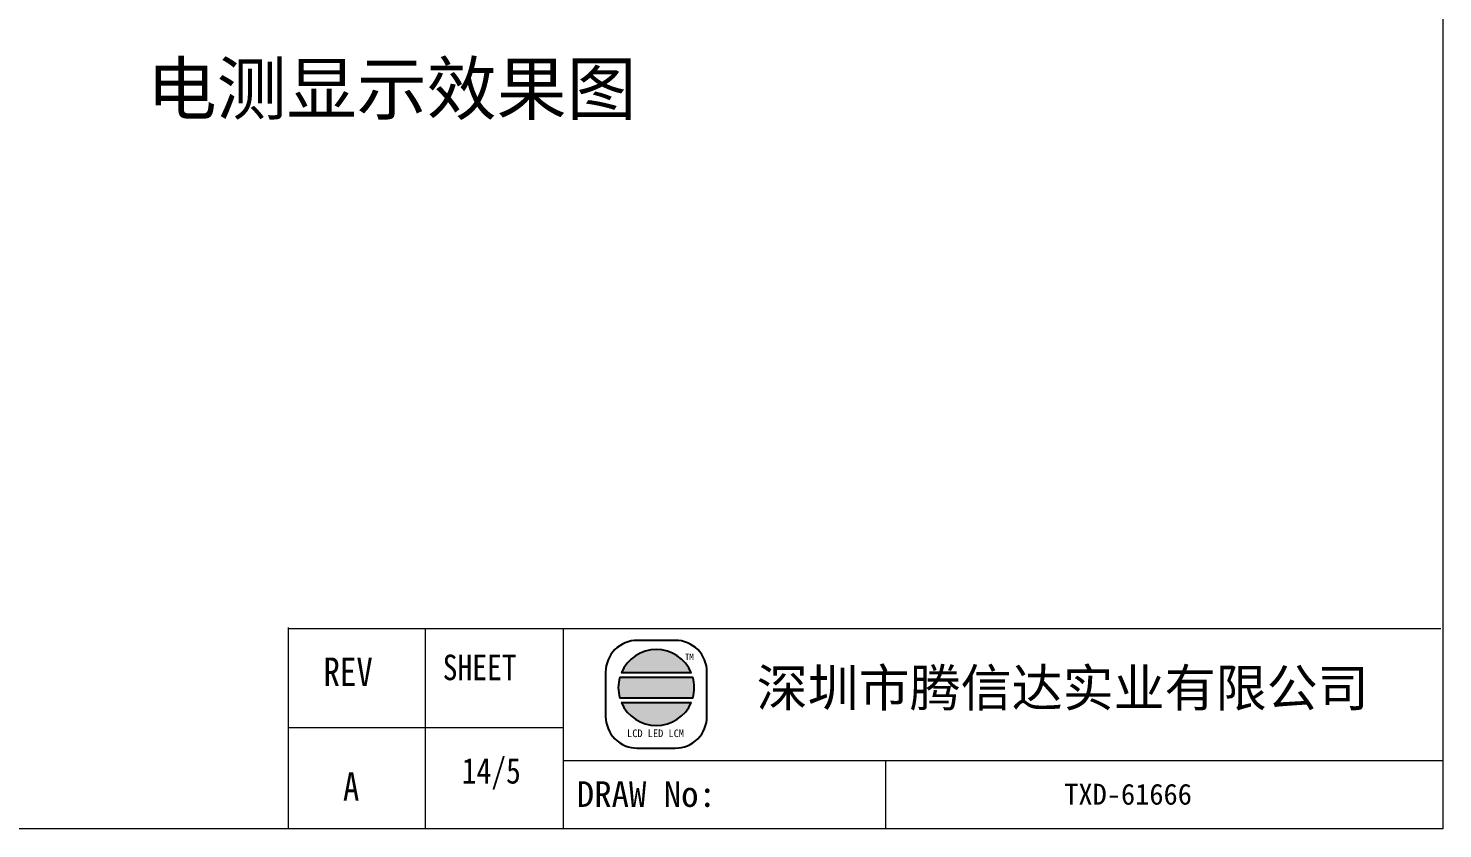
# Model space of a CAD drawing. Header units: millimetres. Extents: x 496 to 1208, y 1378 to 1539.
# Drawn here: x 1091 to 1207.8, y 1377.7 to 1443.8 of the extents above; entities that cross this region are included whole.
import ezdxf

# ---------------------------------------------------------------- set-up
doc = ezdxf.new("R2010")
doc.units = ezdxf.units.MM
doc.header["$LTSCALE"] = 3
for name, color, linetype in [('1', 7, 'Continuous'), ('B3', 3, 'Continuous'), ('dwg', 7, 'Continuous'), ('SPEC', 2, 'Continuous')]:
    doc.layers.add(name, color=color, linetype=linetype)
doc.styles.add('4534', font='simhei.ttf')
doc.styles.add('SSS_Dim', font='romans.shx')

# ---------------------------------------------------------------- blocks, each defined once
blk = doc.blocks.new('A$C70BC3166')
at = {"layer": 'dwg'}
for color, points in [(142, [(6.63, 5.84, 0.661155), (1.21, 5.84)]), (94, [(6.75, 3.88, 0.140203), (6.75, 5.49), (1.09, 5.49, 0.140203), (1.09, 3.88)]), (1, [(1.21, 3.53, 0.661155), (6.63, 3.53)])]:
    blk.add_hatch(color=color, dxfattribs=at).paths.add_polyline_path(points)
for p, q in [((1.09, 5.49), (6.75, 5.49)), ((1.21, 5.84), (6.63, 5.84)), ((1.09, 3.88), (6.75, 3.88)), ((1.21, 3.53), (6.63, 3.53))]:
    blk.add_line(p, q, dxfattribs=at)
blk.add_lwpolyline([(2.45, 0), (5.39, 0, 0.414214), (7.84, 2.45), (7.84, 5.88, 0.414214), (5.39, 8.33), (2.45, 8.33, 0.414214), (0, 5.88), (0, 2.45, 0.414214)], format="xyb", close=True, dxfattribs=at)
for start, end in [(23.0582, 156.9418), (164.038, 195.962), (344.038, 15.962), (203.0582, 336.9418)]:
    blk.add_arc((3.92, 4.68), 2.94, start, end, dxfattribs=at)
at = {"layer": 'dwg', "insert": (1.66, 1.44), "char_height": 0.588, "width": 12.9748, "attachment_point": 1, "style": 'SSS_Dim'}
blk.add_mtext('{\\fSimSun|b0|i0|c134|p2;LCD LED LCM}', dxfattribs=at)

msp = doc.modelspace()

# ---------------------------------------------------------------- linework, layer by layer
at = {"layer": '1', "color": 7, "lineweight": 20}
for p, q in [((1112.428, 1394.349), (1112.428, 1377.812)), ((1135.13, 1394.274), (1135.13, 1377.738))]:
    msp.add_line(p, q, dxfattribs=at)
at = {"layer": '1', "lineweight": 20}
for p, q in [((1112.428, 1394.274), (1207.633, 1394.274)), ((1123.779, 1377.738), (1123.779, 1394.274)), ((1207.781, 1383.349), (1135.13, 1383.349))]:
    msp.add_line(p, q, dxfattribs=at)
msp.add_lwpolyline([(974.34, 1537.316), (1207.781, 1537.316), (1207.781, 1377.738), (974.34, 1377.738)], close=True, dxfattribs=at)
at = {"layer": '1', "color": 7, "lineweight": 20}
for points in [[(1112.428, 1386.08), (1135.13, 1386.08)], [(1161.756, 1383.349), (1161.756, 1377.738)]]:
    msp.add_lwpolyline(points, dxfattribs=at)

# ---------------------------------------------------------------- block references
at = {"layer": 'dwg', "xscale": 1.067607785399559, "yscale": 1.067607785399559, "zscale": 1.067607785399406}
msp.add_blockref('A$C70BC3166', (1138.651, 1384.389), dxfattribs=at)

# ---------------------------------------------------------------- texts
at = {"color": 7, "lineweight": 20}
msp.add_text('TXD-61666', height=1.7233, dxfattribs=at).set_placement((1176.52, 1379.722))
at = {"layer": '1', "color": 7, "lineweight": 20, "width": 0.85}
for s, height, p in [('REV', 2.3469, (1115.349, 1389.521)), ('SHEET', 2.1122, (1125.193, 1389.997))]:
    msp.add_text(s, height=height, dxfattribs=at).set_placement(p)
at = {"layer": '1', "lineweight": 20, "width": 0.85}
for s, height, p in [('14/5', 2.1122, (1126.762, 1381.461)), ('A', 2.347, (1116.953, 1380.038))]:
    msp.add_text(s, height=height, dxfattribs=at).set_placement(p)
at = {"layer": '1', "color": 7, "lineweight": 20, "insert": (1136.266, 1381.65), "char_height": 2.1122, "width": 28.19015, "attachment_point": 1}
msp.add_mtext('DRAW No:', dxfattribs=at)
at = {"layer": 'B3', "color": 0, "insert": (1151.123, 1390.909), "char_height": 3.08772, "width": 56.98795, "attachment_point": 1, "style": 'SSS_Dim'}
msp.add_mtext('{\\fSimSun|b0|i0|c134|p2;深圳市腾信达实业有限公司}', dxfattribs=at)
at = {"layer": 'dwg', "insert": (1145.208, 1393.069), "char_height": 0.52412, "width": 1.0305, "attachment_point": 1, "style": 'SSS_Dim'}
msp.add_mtext('{\\fSimSun|b0|i0|c134|p2;\\P\\fSimSun|b0|i0|c0|p2;TM}', dxfattribs=at)
at = {"layer": 'SPEC', "lineweight": 30, "style": '4534'}
msp.add_text('电测显示效果图', height=4.2377, dxfattribs=at).set_placement((1100.747, 1436.712))

doc.saveas('drawing.dxf')
